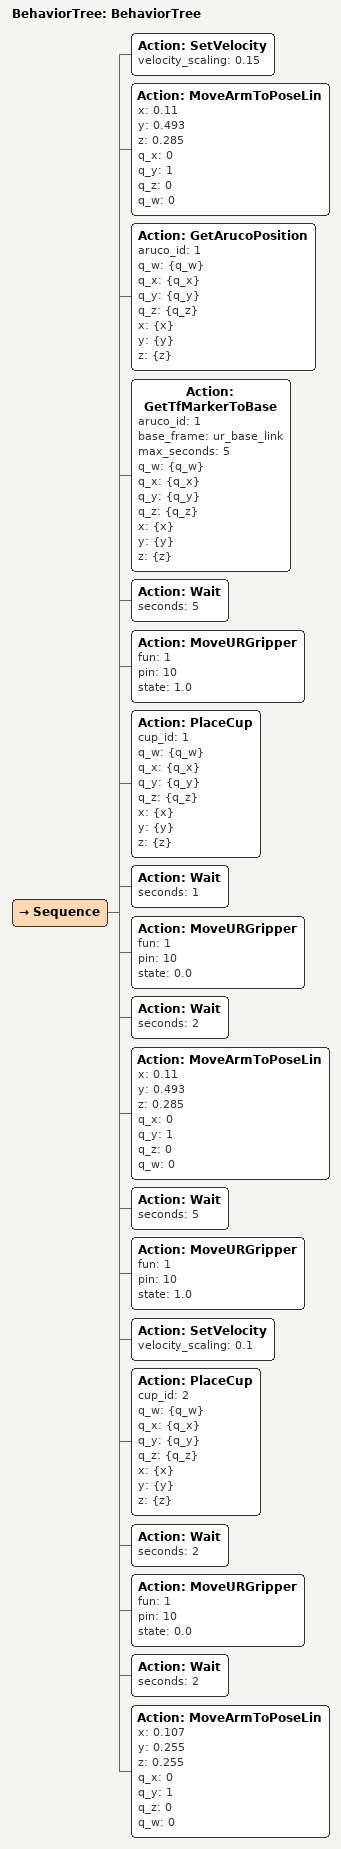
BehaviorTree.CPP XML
<?xml version="1.0"?>
<root main_tree_to_execute="BehaviorTree">
    <BehaviorTree ID="BehaviorTree">
        <Sequence>
            <!-- Define GetAruco / CameraPosition -->
            <Action ID="SetVelocity" velocity_scaling="0.15"/>

            <!-- Camera Detection Pose -->
            <Action ID="MoveArmToPoseLin" x="0.11" y="0.493" z="0.285" q_x="0" q_y="1" q_z="0" q_w="0"/>

            <!-- Aruco Transformation holen -->
            <Action ID="GetArucoPosition" aruco_id="1" q_w="{q_w}" q_x="{q_x}" q_y="{q_y}" q_z="{q_z}" x="{x}" y="{y}" z="{z}"/>
            <Action ID="GetTfMarkerToBase" aruco_id="1" base_frame="ur_base_link" max_seconds="5" q_w="{q_w}" q_x="{q_x}" q_y="{q_y}" q_z="{q_z}" x="{x}" y="{y}" z="{z}"/>
            <Action ID="Wait" seconds="5"/>

            <!-- Greifer zu-->
            <Action ID="MoveURGripper" fun="1" pin="10" state="1.0"/>

            <!-- MoveToTransformedPose including offset for cup 2 -->
            <Action ID="PlaceCup" cup_id="1" q_w="{q_w}" q_x="{q_x}" q_y="{q_y}" q_z="{q_z}" x="{x}" y="{y}" z="{z}"/>
            <Action ID="Wait" seconds="1"/>
            <!-- Greifer auf-->
            <Action ID="MoveURGripper" fun="1" pin="10" state="0.0"/>
            <Action ID="Wait" seconds="2"/>

            <!-- Camera Detection Pose -->
            <Action ID="MoveArmToPoseLin" x="0.11" y="0.493" z="0.285" q_x="0" q_y="1" q_z="0" q_w="0"/>
            <Action ID="Wait" seconds="5"/>

            <!-- Greifer zu-->
            <Action ID="MoveURGripper" fun="1" pin="10" state="1.0"/>

            <!-- MoveToTransformedPose including offset for cup 2 -->
            <Action ID="SetVelocity" velocity_scaling="0.1"/>
            <Action ID="PlaceCup" cup_id="2" q_w="{q_w}" q_x="{q_x}" q_y="{q_y}" q_z="{q_z}" x="{x}" y="{y}" z="{z}"/>
            <Action ID="Wait" seconds="2"/>
            <!-- Greifer auf-->
            <Action ID="MoveURGripper" fun="1" pin="10" state="0.0"/>
            <Action ID="Wait" seconds="2"/>

            <!-- PrePlacePose after get cup -->
            <Action ID="MoveArmToPoseLin" x="0.107" y="0.255" z="0.255" q_x="0" q_y="1" q_z="0" q_w="0"/>

            <!-- MoveToTransformedPose including offset for cup 1 -->

        </Sequence>
    </BehaviorTree>
</root>
